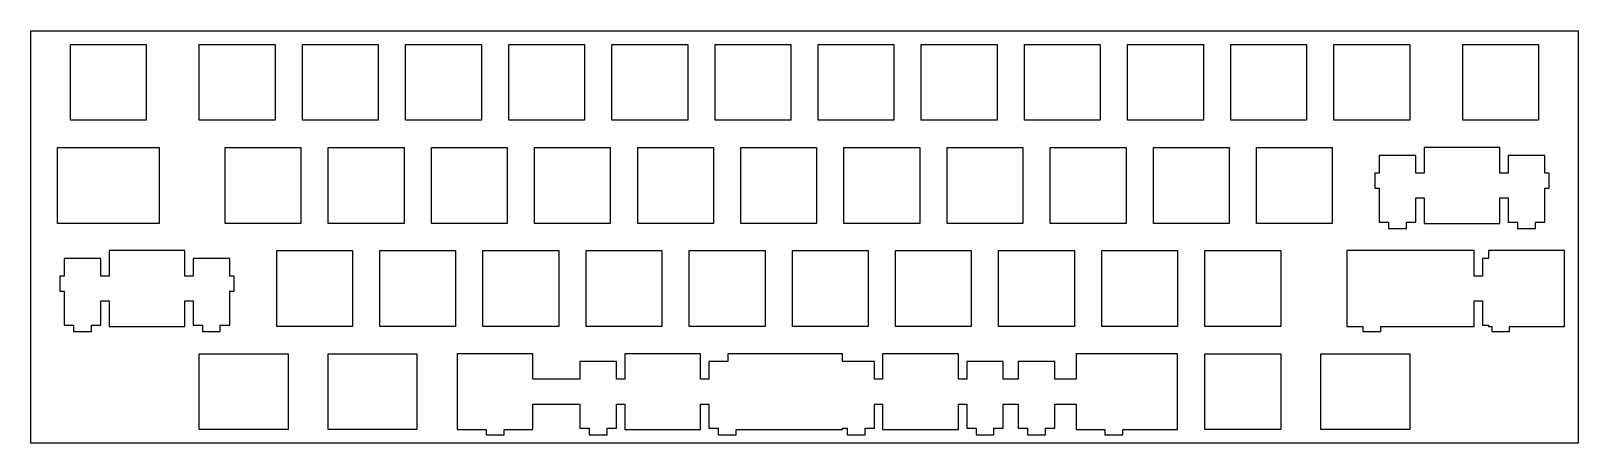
# Model space of a CAD drawing. Extents: x 0 to 286, y 0 to 76.
import ezdxf

# ---------------------------------------------------------------- set-up
doc = ezdxf.new("R2010")
doc.units = 0
doc.layers.get('0').update_dxf_attribs({"linetype": 'CONTINUOUS'})

msp = doc.modelspace()

# ---------------------------------------------------------------- linework, layer by layer
at = {"color": 0}
for p, q in [((0.09508, 76.4575), (285.845, 76.4575)), ((0.09508, 0.25769), (0.09508, 76.4575)), ((285.845, 76.4575), (285.845, 0.25769)), ((7.38216, 73.9331), (21.3817, 73.9331)), ((7.38216, 59.9338), (7.38216, 73.9331)), ((21.3817, 73.9331), (21.3817, 59.9338)), ((31.1947, 73.9331), (45.194, 73.9331)), ((31.1947, 59.9338), (31.1947, 73.9331)), ((45.194, 73.9331), (45.194, 59.9338)), ((50.2447, 73.9331), (64.244, 73.9331)), ((50.2447, 59.9338), (50.2447, 73.9331)), ((64.244, 73.9331), (64.244, 59.9338)), ((69.2947, 73.9331), (83.294, 73.9331)), ((69.2947, 59.9338), (69.2947, 73.9331)), ((83.294, 73.9331), (83.294, 59.9338)), ((88.3447, 73.9331), (102.344, 73.9331)), ((88.3447, 59.9338), (88.3447, 73.9331)), ((102.344, 73.9331), (102.344, 59.9338)), ((107.395, 73.9331), (121.394, 73.9331)), ((107.395, 59.9338), (107.395, 73.9331)), ((121.394, 73.9331), (121.394, 59.9338)), ((126.445, 73.9331), (140.444, 73.9331)), ((126.445, 59.9338), (126.445, 73.9331)), ((140.444, 73.9331), (140.444, 59.9338)), ((145.495, 73.9331), (159.494, 73.9331)), ((145.495, 59.9338), (145.495, 73.9331)), ((159.494, 73.9331), (159.494, 59.9338)), ((164.545, 73.9331), (178.544, 73.9331)), ((164.545, 59.9338), (164.545, 73.9331)), ((178.544, 73.9331), (178.544, 59.9338)), ((183.595, 73.9331), (197.594, 73.9331)), ((183.595, 59.9338), (183.595, 73.9331)), ((197.594, 73.9331), (197.594, 59.9338)), ((202.645, 73.9331), (216.644, 73.9331)), ((202.645, 59.9338), (202.645, 73.9331)), ((216.644, 73.9331), (216.644, 59.9338)), ((221.695, 73.9331), (235.694, 73.9331)), ((221.695, 59.9338), (221.695, 73.9331)), ((235.694, 73.9331), (235.694, 59.9338)), ((240.745, 73.9331), (254.744, 73.9331)), ((240.745, 59.9338), (240.745, 73.9331)), ((254.744, 73.9331), (254.744, 59.9338)), ((264.557, 73.9331), (278.557, 73.9331)), ((264.557, 59.9338), (264.557, 73.9331)), ((278.557, 73.9331), (278.557, 59.9338)), ((21.3817, 59.9338), (7.38216, 59.9338)), ((45.194, 59.9338), (31.1947, 59.9338)), ((64.244, 59.9338), (50.2447, 59.9338)), ((83.294, 59.9338), (69.2947, 59.9338)), ((102.344, 59.9338), (88.3447, 59.9338)), ((121.394, 59.9338), (107.395, 59.9338)), ((140.444, 59.9338), (126.445, 59.9338)), ((159.494, 59.9338), (145.495, 59.9338)), ((178.544, 59.9338), (164.545, 59.9338)), ((197.594, 59.9338), (183.595, 59.9338)), ((216.644, 59.9338), (202.645, 59.9338)), ((235.694, 59.9338), (221.695, 59.9338)), ((254.744, 59.9338), (240.745, 59.9338)), ((278.557, 59.9338), (264.557, 59.9338)), ((5.00091, 54.8831), (23.7629, 54.8831)), ((5.00091, 40.8838), (5.00091, 54.8831)), ((23.7629, 54.8831), (23.7629, 40.8838)), ((35.9572, 54.8831), (49.9565, 54.8831)), ((35.9572, 40.8838), (35.9572, 54.8831)), ((49.9565, 54.8831), (49.9565, 40.8838)), ((55.0072, 54.8831), (69.0065, 54.8831)), ((55.0072, 40.8838), (55.0072, 54.8831)), ((69.0065, 54.8831), (69.0065, 40.8838)), ((74.0572, 54.8831), (88.0565, 54.8831)), ((74.0572, 40.8838), (74.0572, 54.8831)), ((88.0565, 54.8831), (88.0565, 40.8838)), ((93.1072, 54.8831), (107.107, 54.8831)), ((93.1072, 40.8838), (93.1072, 54.8831)), ((107.107, 54.8831), (107.107, 40.8838)), ((112.157, 54.8831), (126.157, 54.8831)), ((112.157, 40.8838), (112.157, 54.8831)), ((126.157, 54.8831), (126.157, 40.8838)), ((131.207, 54.8831), (145.207, 54.8831)), ((131.207, 40.8838), (131.207, 54.8831)), ((145.207, 54.8831), (145.207, 40.8838)), ((150.257, 54.8831), (164.257, 54.8831)), ((150.257, 40.8838), (150.257, 54.8831)), ((164.257, 54.8831), (164.257, 40.8838)), ((169.307, 54.8831), (183.307, 54.8831)), ((169.307, 40.8838), (169.307, 54.8831)), ((183.307, 54.8831), (183.307, 40.8838)), ((188.357, 54.8831), (202.357, 54.8831)), ((188.357, 40.8838), (188.357, 54.8831)), ((202.357, 54.8831), (202.357, 40.8838)), ((207.407, 54.8831), (221.407, 54.8831)), ((207.407, 40.8838), (207.407, 54.8831)), ((221.407, 54.8831), (221.407, 40.8838)), ((226.457, 54.8831), (240.457, 54.8831)), ((226.457, 40.8838), (226.457, 54.8831)), ((240.457, 54.8831), (240.457, 40.8838)), ((257.412, 54.8831), (257.412, 50.1826)), ((271.413, 54.8831), (257.412, 54.8831)), ((271.413, 50.1826), (271.413, 54.8831)), ((255.888, 53.4127), (249.137, 53.4127)), ((249.137, 53.4127), (249.137, 50.1826)), ((255.888, 50.1826), (255.888, 53.4127)), ((279.688, 53.4127), (272.937, 53.4127)), ((272.937, 53.4127), (272.937, 50.1826)), ((279.688, 50.1826), (279.688, 53.4127)), ((249.137, 50.1826), (248.313, 50.1826)), ((248.313, 50.1826), (248.313, 47.3837)), ((257.412, 50.1826), (255.888, 50.1826)), ((272.937, 50.1826), (271.413, 50.1826)), ((280.512, 50.1826), (279.688, 50.1826)), ((280.512, 47.3837), (280.512, 50.1826)), ((248.313, 47.3837), (249.137, 47.3837)), ((249.137, 47.3837), (249.137, 41.1138)), ((279.688, 41.1138), (279.688, 47.3837)), ((279.688, 47.3837), (280.512, 47.3837)), ((255.888, 41.1138), (255.888, 45.5828)), ((255.888, 45.5828), (257.412, 45.5828)), ((257.412, 45.5828), (257.412, 40.8838)), ((271.413, 40.8838), (271.413, 45.5828)), ((271.413, 45.5828), (272.937, 45.5828)), ((272.937, 45.5828), (272.937, 41.1138)), ((23.7629, 40.8838), (5.00091, 40.8838)), ((49.9565, 40.8838), (35.9572, 40.8838)), ((69.0065, 40.8838), (55.0072, 40.8838)), ((88.0565, 40.8838), (74.0572, 40.8838)), ((107.107, 40.8838), (93.1072, 40.8838)), ((126.157, 40.8838), (112.157, 40.8838)), ((145.207, 40.8838), (131.207, 40.8838)), ((164.257, 40.8838), (150.257, 40.8838)), ((183.307, 40.8838), (169.307, 40.8838)), ((202.357, 40.8838), (188.357, 40.8838)), ((221.407, 40.8838), (207.407, 40.8838)), ((240.457, 40.8838), (226.457, 40.8838)), ((249.137, 41.1138), (250.862, 41.1138)), ((250.862, 41.1138), (250.862, 39.9136)), ((254.161, 39.9136), (254.161, 41.1138)), ((254.161, 41.1138), (255.888, 41.1138)), ((257.412, 40.8838), (271.413, 40.8838)), ((272.937, 41.1138), (274.662, 41.1138)), ((274.662, 41.1138), (274.662, 39.9136)), ((277.963, 39.9136), (277.963, 41.1138)), ((277.963, 41.1138), (279.688, 41.1138)), ((250.862, 39.9136), (254.161, 39.9136)), ((274.662, 39.9136), (277.963, 39.9136)), ((13.0004, 34.3628), (6.2508, 34.3628)), ((6.2508, 34.3628), (6.2508, 31.1326)), ((13.0004, 31.1326), (13.0004, 34.3628)), ((14.5259, 35.833), (14.5259, 31.1326)), ((28.5254, 35.833), (14.5259, 35.833)), ((28.5254, 31.1326), (28.5254, 35.833)), ((36.8004, 34.3628), (30.0509, 34.3628)), ((30.0509, 34.3628), (30.0509, 31.1326)), ((36.8004, 31.1326), (36.8004, 34.3628)), ((45.4822, 35.833), (59.4815, 35.833)), ((45.4822, 21.8336), (45.4822, 35.833)), ((59.4815, 35.833), (59.4815, 21.8336)), ((64.5322, 35.833), (78.5315, 35.833)), ((64.5322, 21.8336), (64.5322, 35.833)), ((78.5315, 35.833), (78.5315, 21.8336)), ((83.5822, 35.833), (97.5815, 35.833)), ((83.5822, 21.8336), (83.5822, 35.833)), ((97.5815, 35.833), (97.5815, 21.8336)), ((102.632, 35.833), (116.632, 35.833)), ((102.632, 21.8336), (102.632, 35.833)), ((116.632, 35.833), (116.632, 21.8336)), ((121.682, 35.833), (135.682, 35.833)), ((121.682, 21.8336), (121.682, 35.833)), ((135.682, 35.833), (135.682, 21.8336)), ((140.732, 35.833), (154.732, 35.833)), ((140.732, 21.8336), (140.732, 35.833)), ((154.732, 35.833), (154.732, 21.8336)), ((159.782, 35.833), (173.782, 35.833)), ((159.782, 21.8336), (159.782, 35.833)), ((173.782, 35.833), (173.782, 21.8336)), ((178.832, 35.833), (192.832, 35.833)), ((178.832, 21.8336), (178.832, 35.833)), ((192.832, 35.833), (192.832, 21.8336)), ((197.882, 35.833), (211.882, 35.833)), ((197.882, 21.8336), (197.882, 35.833)), ((211.882, 35.833), (211.882, 21.8336)), ((216.932, 35.833), (230.932, 35.833)), ((216.932, 21.8336), (216.932, 35.833)), ((230.932, 35.833), (230.932, 21.8336)), ((243.126, 35.833), (243.126, 21.8336)), ((266.65, 35.833), (243.126, 35.833)), ((266.65, 31.1326), (266.65, 35.833)), ((269.32, 34.3628), (268.176, 34.3628)), ((268.176, 34.3628), (268.176, 31.1326)), ((283.319, 35.833), (269.32, 35.833)), ((269.32, 35.833), (269.32, 34.3628)), ((283.319, 21.8336), (283.319, 35.833)), ((6.2508, 31.1326), (5.42533, 31.1326)), ((5.42533, 31.1326), (5.42533, 28.3338)), ((14.5259, 31.1326), (13.0004, 31.1326)), ((30.0509, 31.1326), (28.5254, 31.1326)), ((37.6259, 31.1326), (36.8004, 31.1326)), ((37.6259, 28.3338), (37.6259, 31.1326)), ((268.176, 31.1326), (266.65, 31.1326)), ((5.42533, 28.3338), (6.2508, 28.3338)), ((6.2508, 28.3338), (6.2508, 22.0638)), ((13.0004, 22.0638), (13.0004, 26.5327)), ((13.0004, 26.5327), (14.5259, 26.5327)), ((14.5259, 26.5327), (14.5259, 21.8336)), ((28.5254, 21.8336), (28.5254, 26.5327)), ((28.5254, 26.5327), (30.0509, 26.5327)), ((30.0509, 26.5327), (30.0509, 22.0638)), ((36.8004, 22.0638), (36.8004, 28.3338)), ((36.8004, 28.3338), (37.6259, 28.3338)), ((266.65, 21.8336), (266.65, 26.5327)), ((266.65, 26.5327), (268.176, 26.5327)), ((268.176, 26.5327), (268.176, 22.0638)), ((6.2508, 22.0638), (7.97609, 22.0638)), ((7.97609, 22.0638), (7.97609, 20.8635)), ((7.97609, 20.8635), (11.2751, 20.8635)), ((11.2751, 20.8635), (11.2751, 22.0638)), ((11.2751, 22.0638), (13.0004, 22.0638)), ((14.5259, 21.8336), (28.5254, 21.8336)), ((30.0509, 22.0638), (31.7748, 22.0638)), ((31.7748, 22.0638), (31.7748, 20.8635)), ((31.7748, 20.8635), (35.0752, 20.8635)), ((35.0752, 20.8635), (35.0752, 22.0638)), ((35.0752, 22.0638), (36.8004, 22.0638)), ((59.4815, 21.8336), (45.4822, 21.8336)), ((78.5315, 21.8336), (64.5322, 21.8336)), ((97.5815, 21.8336), (83.5822, 21.8336)), ((116.632, 21.8336), (102.632, 21.8336)), ((135.682, 21.8336), (121.682, 21.8336)), ((154.732, 21.8336), (140.732, 21.8336)), ((173.782, 21.8336), (159.782, 21.8336)), ((192.832, 21.8336), (178.832, 21.8336)), ((211.882, 21.8336), (197.882, 21.8336)), ((230.932, 21.8336), (216.932, 21.8336)), ((243.126, 21.8336), (246.101, 21.8336)), ((246.101, 21.8336), (246.101, 20.8635)), ((246.101, 20.8635), (249.4, 20.8635)), ((249.4, 20.8635), (249.4, 21.8336)), ((249.4, 21.8336), (266.65, 21.8336)), ((268.176, 22.0638), (269.32, 22.0638)), ((269.32, 22.0638), (269.32, 21.8336)), ((269.32, 21.8336), (269.901, 21.8336)), ((269.901, 21.8336), (269.901, 20.8635)), ((269.901, 20.8635), (273.2, 20.8635)), ((273.2, 20.8635), (273.2, 21.8336)), ((273.2, 21.8336), (283.319, 21.8336)), ((31.1947, 16.7831), (47.5753, 16.7831)), ((31.1947, 2.78364), (31.1947, 16.7831)), ((47.5753, 16.7831), (47.5753, 2.78364)), ((55.0072, 16.7831), (71.3878, 16.7831)), ((55.0072, 2.78364), (55.0072, 16.7831)), ((71.3878, 16.7831), (71.3878, 2.78364)), ((78.8197, 16.7831), (78.8197, 2.78364)), ((92.819, 16.7831), (78.8197, 16.7831)), ((92.819, 12.0826), (92.819, 16.7831)), ((108.251, 15.3128), (101.501, 15.3128)), ((101.501, 15.3128), (101.501, 12.0826)), ((108.251, 12.0826), (108.251, 15.3128)), ((123.775, 16.7831), (109.776, 16.7831)), ((109.776, 16.7831), (109.776, 12.0826)), ((123.775, 12.0826), (123.775, 16.7831)), ((128.826, 15.3128), (125.3, 15.3128)), ((125.3, 15.3128), (125.3, 12.0826)), ((149.969, 16.7831), (128.826, 16.7831)), ((128.826, 16.7831), (128.826, 15.3128)), ((149.969, 15.3128), (149.969, 16.7831)), ((155.876, 15.3128), (149.969, 15.3128)), ((155.876, 12.0826), (155.876, 15.3128)), ((171.4, 16.7831), (157.401, 16.7831)), ((157.401, 16.7831), (157.401, 12.0826)), ((171.4, 12.0826), (171.4, 16.7831)), ((179.675, 15.3128), (172.926, 15.3128)), ((172.926, 15.3128), (172.926, 12.0826)), ((179.675, 12.0826), (179.675, 15.3128)), ((189.2, 15.3128), (182.451, 15.3128)), ((182.451, 15.3128), (182.451, 12.0826)), ((189.2, 12.0826), (189.2, 15.3128)), ((211.882, 16.7831), (193.118, 16.7831)), ((193.118, 16.7831), (193.118, 12.0826)), ((211.882, 2.78364), (211.882, 16.7831)), ((216.932, 16.7831), (230.932, 16.7831)), ((216.932, 2.78364), (216.932, 16.7831)), ((230.932, 16.7831), (230.932, 2.78364)), ((238.362, 16.7831), (254.744, 16.7831)), ((238.362, 2.78364), (238.362, 16.7831)), ((254.744, 16.7831), (254.744, 2.78364)), ((101.501, 12.0826), (92.819, 12.0826)), ((109.776, 12.0826), (108.251, 12.0826)), ((125.3, 12.0826), (123.775, 12.0826)), ((157.401, 12.0826), (155.876, 12.0826)), ((172.926, 12.0826), (171.4, 12.0826)), ((182.451, 12.0826), (179.675, 12.0826)), ((193.118, 12.0826), (189.2, 12.0826)), ((92.819, 2.78364), (92.819, 7.48273)), ((92.819, 7.48273), (101.501, 7.48273)), ((101.501, 7.48273), (101.501, 3.01377)), ((108.251, 3.01377), (108.251, 7.48273)), ((108.251, 7.48273), (109.776, 7.48273)), ((109.776, 7.48273), (109.776, 2.78364)), ((123.775, 2.78364), (123.775, 7.48273)), ((123.775, 7.48273), (125.3, 7.48273)), ((125.3, 7.48273), (125.3, 3.01377)), ((155.876, 3.01377), (155.876, 7.48273)), ((155.876, 7.48273), (157.401, 7.48273)), ((157.401, 7.48273), (157.401, 2.78364)), ((171.4, 2.78364), (171.4, 7.48273)), ((171.4, 7.48273), (172.926, 7.48273)), ((172.926, 7.48273), (172.926, 3.01377)), ((179.675, 3.01377), (179.675, 7.48273)), ((179.675, 7.48273), (182.451, 7.48273)), ((182.451, 7.48273), (182.451, 3.01377)), ((189.2, 3.01377), (189.2, 7.48273)), ((189.2, 7.48273), (193.118, 7.48273)), ((193.118, 7.48273), (193.118, 2.78364)), ((101.501, 3.01377), (103.226, 3.01377)), ((103.226, 3.01377), (103.226, 1.8135)), ((106.525, 1.8135), (106.525, 3.01377)), ((106.525, 3.01377), (108.251, 3.01377)), ((125.3, 3.01377), (127.025, 3.01377)), ((127.025, 3.01377), (127.025, 1.8135)), ((149.969, 2.78364), (149.969, 3.01377)), ((149.969, 3.01377), (150.851, 3.01377)), ((150.851, 3.01377), (150.851, 1.8135)), ((154.15, 1.8135), (154.15, 3.01377)), ((154.15, 3.01377), (155.876, 3.01377)), ((172.926, 3.01377), (174.651, 3.01377)), ((174.651, 3.01377), (174.651, 1.8135)), ((177.95, 1.8135), (177.95, 3.01377)), ((177.95, 3.01377), (179.675, 3.01377)), ((182.451, 3.01377), (184.176, 3.01377)), ((184.176, 3.01377), (184.176, 1.8135)), ((187.475, 1.8135), (187.475, 3.01377)), ((187.475, 3.01377), (189.2, 3.01377)), ((285.845, 0.25769), (0.09508, 0.25769)), ((47.5753, 2.78364), (31.1947, 2.78364)), ((71.3878, 2.78364), (55.0072, 2.78364)), ((78.8197, 2.78364), (84.1692, 2.78364)), ((84.1692, 2.78364), (84.1692, 1.8135)), ((84.1692, 1.8135), (87.4751, 1.8135)), ((87.4751, 1.8135), (87.4751, 2.78364)), ((87.4751, 2.78364), (92.819, 2.78364)), ((103.226, 1.8135), (106.525, 1.8135)), ((109.776, 2.78364), (123.775, 2.78364)), ((127.025, 1.8135), (130.325, 1.8135)), ((130.325, 1.8135), (130.325, 2.78364)), ((130.325, 2.78364), (149.969, 2.78364)), ((150.851, 1.8135), (154.15, 1.8135)), ((157.401, 2.78364), (171.4, 2.78364)), ((174.651, 1.8135), (177.95, 1.8135)), ((184.176, 1.8135), (187.475, 1.8135)), ((193.118, 2.78364), (198.469, 2.78364)), ((198.469, 2.78364), (198.469, 1.8135)), ((198.469, 1.8135), (201.769, 1.8135)), ((201.769, 1.8135), (201.769, 2.78364)), ((201.769, 2.78364), (211.882, 2.78364)), ((230.932, 2.78364), (216.932, 2.78364)), ((254.744, 2.78364), (238.362, 2.78364))]:
    msp.add_line(p, q, dxfattribs=at)

doc.saveas('drawing.dxf')
